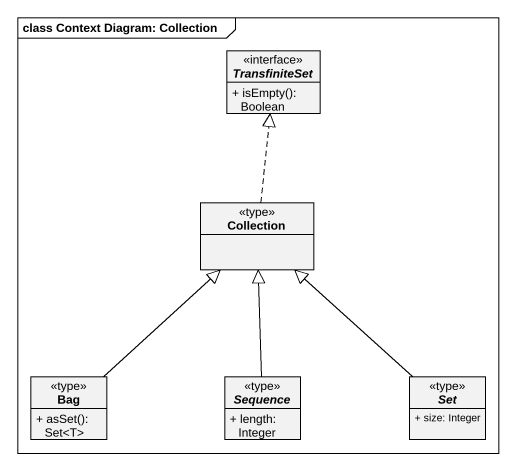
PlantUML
@startuml
mainframe class Context Diagram: Collection
hide circle
hide empty members
skinparam classAttributeIconSize 0
interface TransfiniteSet {
  + isEmpty(): Boolean
}
class Collection <<type>>
class Bag <<type>> {
  + asSet(): Set<T>
}
abstract class Sequence <<type>> {
  + length: Integer
}
abstract class "Set" as Set_ <<type>> {
  + size: Integer
}
Collection .up.|> TransfiniteSet
Bag -up-|> Collection
Sequence -up-|> Collection
Set_ -up-|> Collection
@enduml
